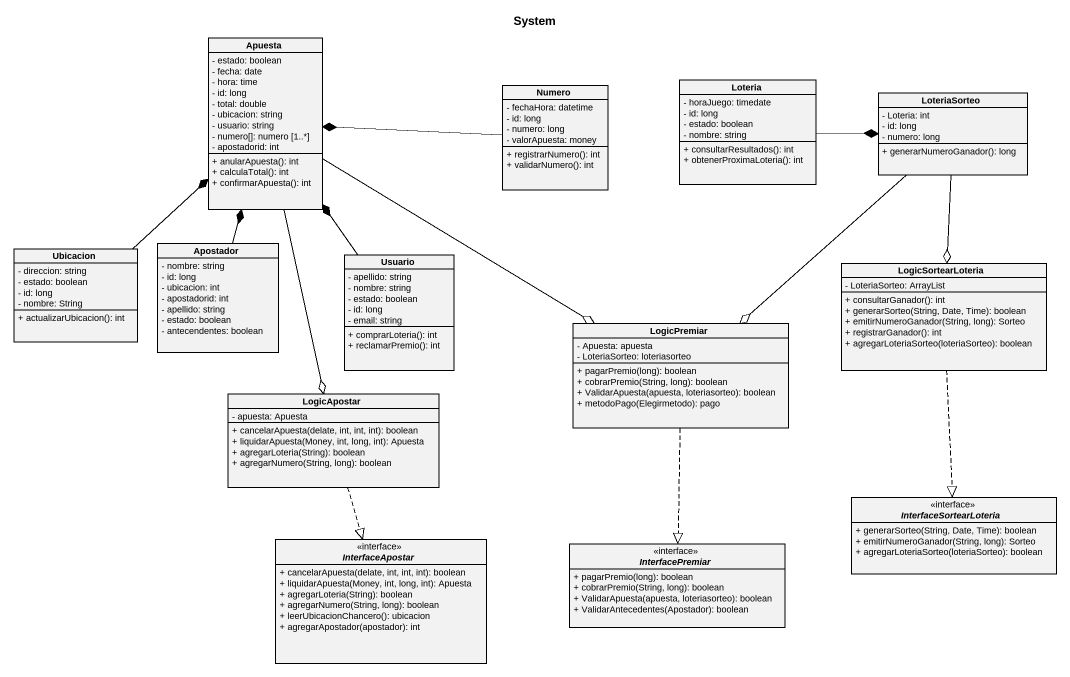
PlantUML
@startuml
title System
hide circle
hide empty members
skinparam classAttributeIconSize 0
class Apuesta {
  - estado: boolean
  - fecha: date
  - hora: time
  - id: long
  - total: double
  - ubicacion: string
  - usuario: string
  - numero[]: numero [1..*]
  - apostadorid: int
  + anularApuesta(): int
  + calculaTotal(): int
  + confirmarApuesta(): int
}
class Numero {
  - fechaHora: datetime
  - id: long
  - numero: long
  - valorApuesta: money
  + registrarNumero(): int
  + validarNumero(): int
}
class Loteria {
  - horaJuego: timedate
  - id: long
  - estado: boolean
  - nombre: string
  + consultarResultados(): int
  + obtenerProximaLoteria(): int
}
class LoteriaSorteo {
  - Loteria: int
  - id: long
  - numero: long
  + generarNumeroGanador(): long
}
class Apostador {
  - nombre: string
  - id: long
  - ubicacion: int
  - apostadorid: int
  - apellido: string
  - estado: boolean
  - antecendentes: boolean
}
class Ubicacion {
  - direccion: string
  - estado: boolean
  - id: long
  - nombre: String
  + actualizarUbicacion(): int
}
class Usuario {
  - apellido: string
  - nombre: string
  - estado: boolean
  - id: long
  - email: string
  + comprarLoteria(): int
  + reclamarPremio(): int
}
class LogicSortearLoteria {
  - LoteriaSorteo: ArrayList
  + consultarGanador(): int
  + generarSorteo(String, Date, Time): boolean
  + emitirNumeroGanador(String, long): Sorteo
  + registrarGanador(): int
  + agregarLoteriaSorteo(loteriaSorteo): boolean
}
class LogicPremiar {
  - Apuesta: apuesta
  - LoteriaSorteo: loteriasorteo
  + pagarPremio(long): boolean
  + cobrarPremio(String, long): boolean
  + ValidarApuesta(apuesta, loteriasorteo): boolean
  + metodoPago(Elegirmetodo): pago
}
class LogicApostar {
  - apuesta: Apuesta
  + cancelarApuesta(delate, int, int, int): boolean
  + liquidarApuesta(Money, int, long, int): Apuesta
  + agregarLoteria(String): boolean
  + agregarNumero(String, long): boolean
}
interface InterfaceSortearLoteria <<interface>> {
  + generarSorteo(String, Date, Time): boolean
  + emitirNumeroGanador(String, long): Sorteo
  + agregarLoteriaSorteo(loteriaSorteo): boolean
}
interface InterfaceApostar <<interface>> {
  + cancelarApuesta(delate, int, int, int): boolean
  + liquidarApuesta(Money, int, long, int): Apuesta
  + agregarLoteria(String): boolean
  + agregarNumero(String, long): boolean
  + leerUbicacionChancero(): ubicacion
  + agregarApostador(apostador): int
}
interface InterfacePremiar <<interface>> {
  + pagarPremio(long): boolean
  + cobrarPremio(String, long): boolean
  + ValidarApuesta(apuesta, loteriasorteo): boolean
  + ValidarAntecedentes(Apostador): boolean
}
Apuesta --o LogicPremiar
Apuesta --o LogicApostar
Numero -left-* Apuesta
Loteria -right-* LoteriaSorteo
LoteriaSorteo --o LogicSortearLoteria
LoteriaSorteo --o LogicPremiar
Apostador -up-* Apuesta
Ubicacion -up-* Apuesta
Usuario -up-* Apuesta
LogicSortearLoteria ..|> InterfaceSortearLoteria
LogicPremiar ..|> InterfacePremiar
LogicApostar ..|> InterfaceApostar
@enduml
